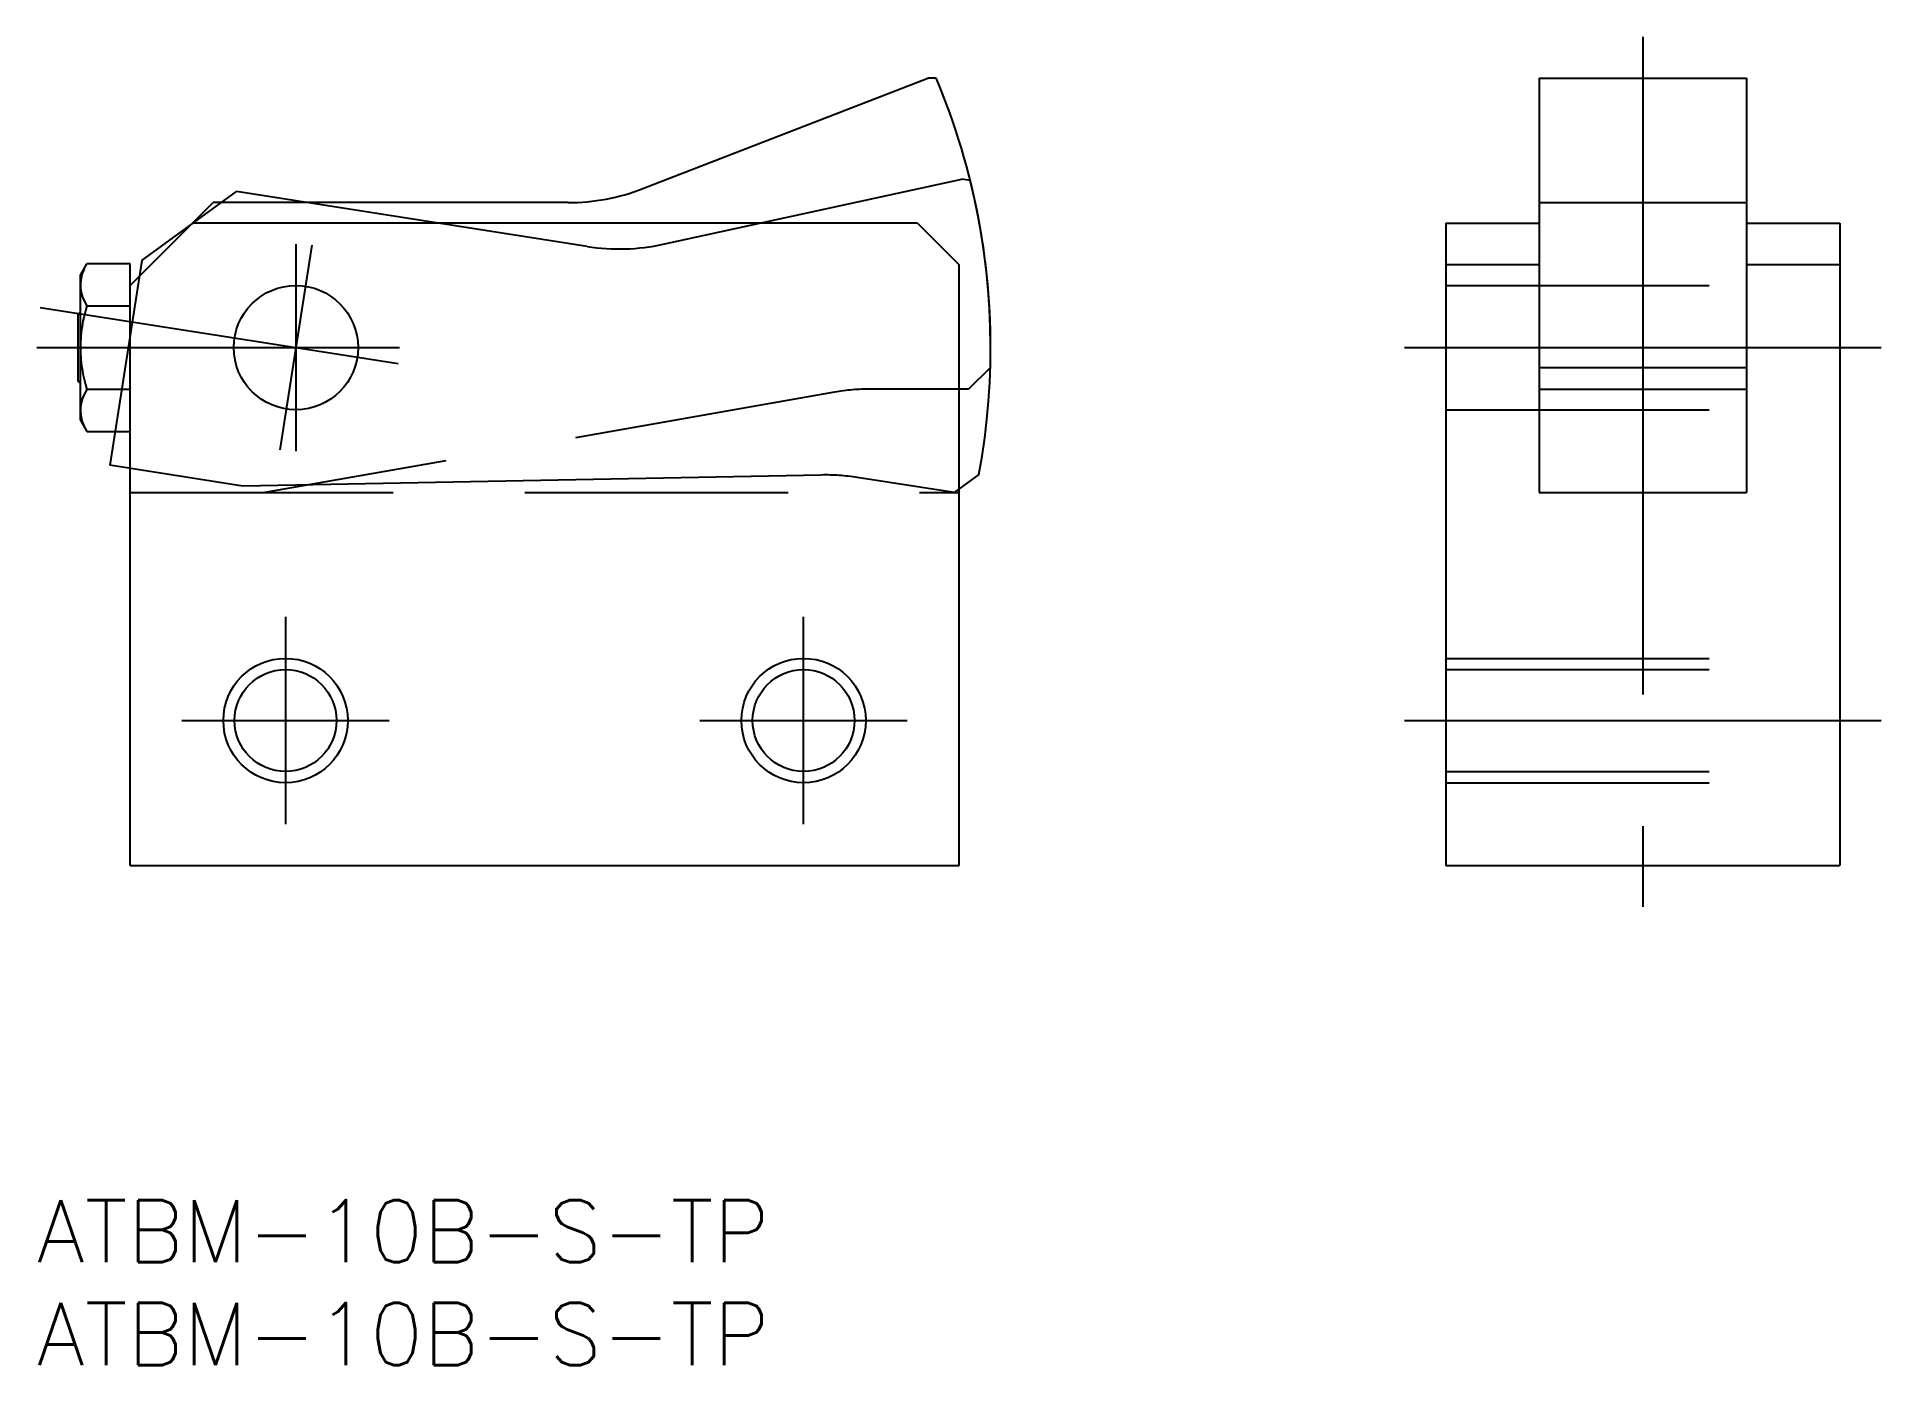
# Model space of a CAD drawing. Extents: x -12.5 to 76.5, y -49.1 to 15.
import ezdxf

# ---------------------------------------------------------------- set-up
doc = ezdxf.new("R2010")
doc.units = 0
for name, pattern in [('CENTER', [50.8, 31.75, -6.35, 6.35, -6.35]), ('DASHED', [19.05, 12.7, -6.35]), ('PHANTOM', [63.5, 31.75, -6.35, 6.35, -6.35, 6.35, -6.35])]:
    doc.linetypes.add(name, pattern=pattern)
doc.layers.get('0').update_dxf_attribs({"linetype": 'CONTINUOUS'})
doc.layers.add('CENTER', color=1, linetype='CENTER')
doc.styles.get("Standard").update_dxf_attribs({"font": 'txt.shx', "height": 3, "bigfont": 'bigfont.shx'})

# ---------------------------------------------------------------- blocks, each defined once
blk = doc.blocks.new('*U4')
at = {"color": 7, "linetype": 'CONTINUOUS'}
blk.add_text('ATBM-10B-S-TP', height=3, dxfattribs=at).set_placement((-12.5, -49.115))
blk = doc.blocks.new('*U5')
at = {"color": 7, "linetype": 'CONTINUOUS'}
blk.add_text('ATBM-10B-S-TP', height=3, dxfattribs=at).set_placement((-12.5, -44.152))

msp = doc.modelspace()

# ---------------------------------------------------------------- linework, layer by layer
at = {"color": 7, "linetype": 'CONTINUOUS'}
for p, q in [((16.742, 7.674), (30.5, 13)), ((30.903, 13), (30.5, 13)), ((60, 13), (70, 13)), ((60, 13), (60, -7)), ((70, 13), (70, -7)), ((-8, 3), (-4, 7)), ((13.132, 7), (-4, 7)), ((30, 6), (-5, 6)), ((30, 6), (32, 4)), ((55.5, 6), (55.5, -25)), ((55.5, 6), (60, 6)), ((70, 6), (74.5, 6)), ((74.5, 6), (74.5, -25)), ((-10.4, 3.5), (-10.087, 4.041)), ((-8, 4.041), (-10.087, 4.041)), ((-8, -25), (-8, 4.041)), ((32, -25), (32, 4)), ((60, 4), (55.5, 4)), ((74.5, 4), (70, 4)), ((-10.4, -3.5), (-10.4, 3.5)), ((-10.087, 2.021), (-8, 2.021)), ((-10.5, 1.621), (-10.4, 1.721)), ((-10.5, -1.621), (-10.5, 1.621)), ((-10.4, -1.721), (-10.5, -1.621)), ((33.513, -0.954), (32.466, -2)), ((60, -0.954), (70, -0.954)), ((-8, -2.021), (-10.087, -2.021)), ((32.466, -2), (32, -2)), ((60, -2), (70, -2)), ((-10.4, -3.5), (-10.087, -4.041)), ((-10.087, -4.041), (-8, -4.041)), ((60, -7), (70, -7)), ((-8, -25), (32, -25)), ((55.5, -25), (74.5, -25))]:
    msp.add_line(p, q, dxfattribs=at)
at = {"color": 3, "linetype": 'PHANTOM'}
for p, q in [((17.728, 4.991), (32.144, 8.124)), ((32.543, 8.061), (32.144, 8.124)), ((-7.439, 4.202), (-2.869, 7.535)), ((14.057, 4.884), (-2.869, 7.535)), ((0.774, 4.94), (-0.774, -4.94)), ((-7.439, 4.202), (-8.987, -5.678)), ((-12.349, 1.934), (4.94, -0.774)), ((-2.565, -6.684), (-8.987, -5.678)), ((25.349, -6.149), (-2.565, -6.684)), ((32.961, -6.128), (31.766, -7)), ((31.766, -7), (27.088, -6.267))]:
    msp.add_line(p, q, dxfattribs=at)
at = {"color": 3, "linetype": 'DASHED'}
for p, q in [((60, 7), (70, 7)), ((55.5, 3), (74.5, 3)), ((25.995, -2.152), (-1.5, -7)), ((32, -2), (27.731, -2)), ((55.5, -3), (74.5, -3)), ((-8, -7), (32, -7)), ((55.5, -15), (74.5, -15)), ((55.5, -15.541), (74.5, -15.541)), ((55.5, -20.459), (74.5, -20.459)), ((55.5, -21), (74.5, -21))]:
    msp.add_line(p, q, dxfattribs=at)
at = {"color": 3, "linetype": 'CONTINUOUS'}
for p, q in [((-10.5, 1.621), (-10.4, 1.621)), ((-10.5, -1.621), (-10.4, -1.621))]:
    msp.add_line(p, q, dxfattribs=at)
at = {"color": 7, "linetype": 'CONTINUOUS'}
for centre, radius in [((0, 0), 3), ((-0.5, -18), 2.458), ((24.5, -18), 2.458)]:
    msp.add_circle(centre, radius, dxfattribs=at)
at = {"color": 3, "linetype": 'CONTINUOUS'}
for centre in [(-0.5, -18), (24.5, -18)]:
    msp.add_circle(centre, 3, dxfattribs=at)
at = {"color": 7, "linetype": 'CONTINUOUS'}
for centre, radius, start, end in [((0, 0), 33.526, 358.36964, 22.81504), ((13.132, 17), 10, 270, 291.16126), ((-8.611, 3.031), 1.789, 154.38425, 214.38425), ((-3.713, 0), 6.687, 162.41205, 197.58795), ((-8.611, -3.031), 1.789, 145.61575, 205.61575)]:
    msp.add_arc(centre, radius, start, end, dxfattribs=at)
at = {"color": 3, "linetype": 'PHANTOM'}
for centre, radius, start, end in [((0, 0), 33.526, 349.46749, 13.91289), ((15.605, 14.763), 10, 261.09785, 282.25911), ((25.54, -16.147), 10, 81.09785, 91.09785)]:
    msp.add_arc(centre, radius, start, end, dxfattribs=at)
at = {"color": 3, "linetype": 'DASHED'}
msp.add_arc((27.731, -12), 10, 90, 100, dxfattribs=at)
at = {"layer": 'CENTER', "color": 1, "linetype": 'CENTER'}
for p, q in [((65, 15), (65, -27)), ((0, 5), (0, -5)), ((53.5, 0), (76.5, 0)), ((-12.5, 0), (5, 0)), ((-0.5, -13), (-0.5, -23)), ((24.5, -23), (24.5, -13)), ((-5.5, -18), (4.5, -18)), ((19.5, -18), (29.5, -18)), ((53.5, -18), (76.5, -18))]:
    msp.add_line(p, q, dxfattribs=at)

# ---------------------------------------------------------------- block references
at = {"color": 7, "linetype": 'CONTINUOUS'}
for name in ['*U5', '*U4']:
    msp.add_blockref(name, (0, 0), dxfattribs=at)

doc.saveas('drawing.dxf')
